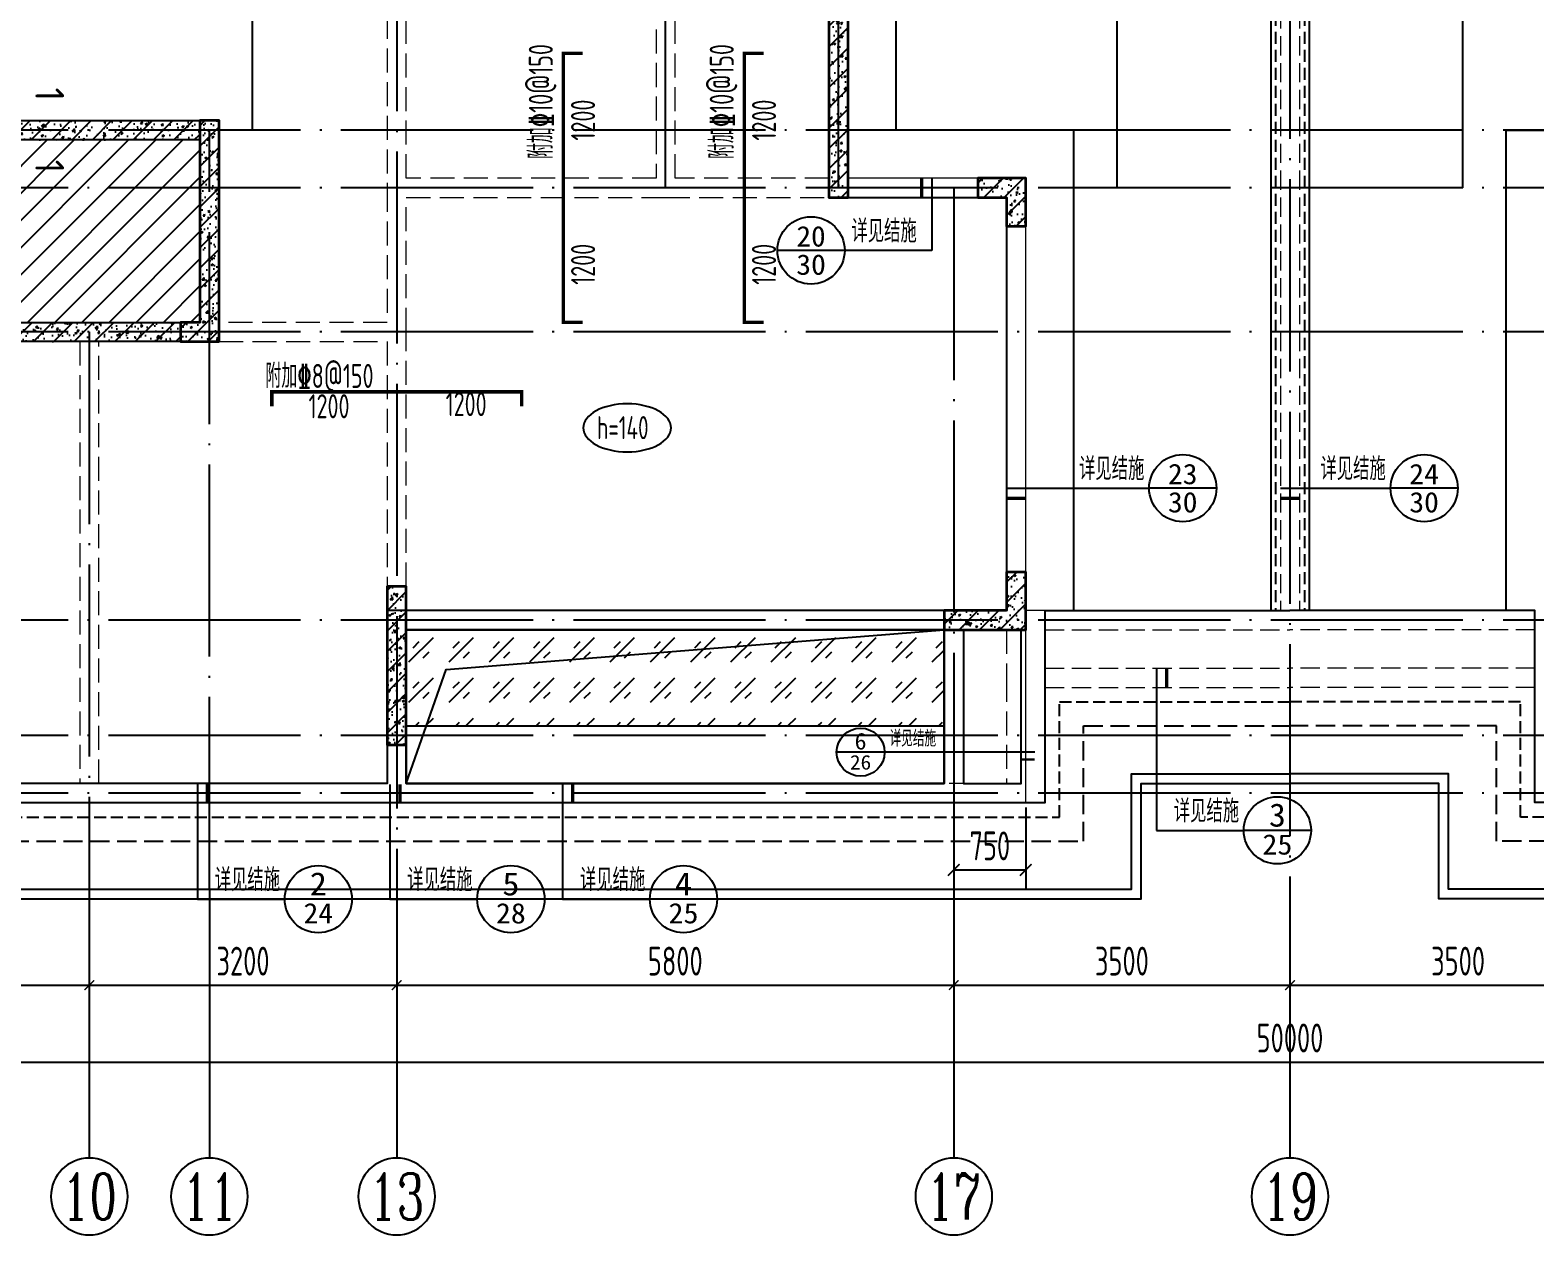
# Model space of a CAD drawing. Extents: x -1307975 to -76406, y -96289 to 379359.
# Drawn here: x -847397 to -831731, y -67786 to -55243 of the extents above; entities that cross this region are included whole.
import ezdxf
from ezdxf.enums import TextEntityAlignment as Align

# ---------------------------------------------------------------- set-up
doc = ezdxf.new("R2010")
doc.units = 0
doc.header["$LTSCALE"] = 1000
for name, pattern in [('#P_--_20B1_001_t3$0$DASH', [0.35, 0.25, -0.1]), ('__DASH', [0.35, 0.25, -0.1]), ('DASH', [0.35, 0.25, -0.1]), ('DOTE', [2.42, 2, -0.2, 0.02, -0.2]), ('HIDDEN', [0.375, 0.25, -0.125])]:
    doc.linetypes.add(name, pattern=pattern)
doc.layers.get('0').update_dxf_attribs({"linetype": 'CONTINUOUS'})
doc.layers.get('DEFPOINTS').update_dxf_attribs({"linetype": 'CONTINUOUS'})
for name, color, linetype in [('A-AXIS', 1, 'CONTINUOUS'), ('A-DOTE', 10, 'DOTE'), ('AXIS_NUM', 7, 'CONTINUOUS'), ('DIM_IDEN', 67, 'CONTINUOUS'), ('PUB_TEXT', 2, 'CONTINUOUS'), ('ROOF', 183, 'CONTINUOUS'), ('S-B板填充', 251, 'CONTINUOUS'), ('S-B板标注', 3, 'CONTINUOUS'), ('S-B板边线', 2, 'CONTINUOUS'), ('S-B板配筋', 6, 'CONTINUOUS'), ('S-B板配筋号', 7, 'CONTINUOUS'), ('S-D洞口', 4, 'CONTINUOUS'), ('S-J基础底板标注', 3, 'CONTINUOUS'), ('S-L主梁线', 4, 'DASH'), ('S-Q墙填充', 252, 'CONTINUOUS'), ('S-Q墙实线', 6, 'CONTINUOUS'), ('S-Q墙标注', 3, 'CONTINUOUS'), ('S-Y一般标注', 3, 'CONTINUOUS'), ('S-Z柱填充', 252, 'CONTINUOUS'), ('S-Z柱实线', 6, 'CONTINUOUS'), ('THICK', 6, 'CONTINUOUS'), ('看线', 251, 'CONTINUOUS')]:
    doc.layers.add(name, color=color, linetype=linetype)
doc.layers.add('平面-看线', color=45, linetype='CONTINUOUS', lineweight=15)
doc.styles.add('_TCH_AXIS', font='COMPLEX', dxfattribs={"bigfont": 'GBCBIG'})
doc.styles.add('_TCH_LABEL', font='simhei.ttf')
doc.styles.add('TSSD_Axis', font='complex.shx', dxfattribs={"width": 0.7, "bigfont": 'hztxt.shx'})
doc.styles.add('TSSD_DIMENSION', font='Tssdeng.shx', dxfattribs={"width": 0.7, "bigfont": 'tssdchn.shx'})
doc.styles.add('TSSD_Label', font='Tssdeng.shx', dxfattribs={"width": 0.7, "bigfont": 'hztxt.shx'})
doc.styles.add('TSSD_REIN', font='tssdeng.shx', dxfattribs={"width": 0.7, "height": 300, "bigfont": 'tssdchn.shx'})
doc.styles.add('结构文字', font='zstxt.shx', dxfattribs={"width": 0.7, "bigfont": 'zshz.shx'})
doc.dimstyles.new('STRUCK', dxfattribs={"dimtxt": 400, "dimasz": 121, "dimexe": 200, "dimexo": 150, "dimgap": 115, "dimtad": 1, "dimdec": 0, "dimdsep": 46, "dimtxsty": '结构文字', "dimblk": 'ARCHTICK', "dimcen": 400, "dimclrd": 3, "dimclre": 3, "dimclrt": 7, "dimadec": 0, "dimazin": 0, "dimtfac": 1, "dimtdec": 0, "dimtix": 1, "dimtmove": 2, "dimatfit": 3, "dimldrblk": '_DIMX', "dimfxl": 1, "dimtolj": 1, "dimtzin": 0, "dimarcsym": 0})
doc.dimstyles.new('TSSD_100_100', dxfattribs={"dimtxt": 300, "dimasz": 100, "dimexe": 100, "dimexo": 250, "dimgap": 100, "dimtad": 1, "dimdec": 0, "dimzin": 0, "dimdsep": 46, "dimtxsty": 'TSSD_DIMENSION', "dimblk": 'ARCHTICK', "dimcen": 0, "dimdle": 100, "dimclrt": 7, "dimadec": 0, "dimazin": 0, "dimtfac": 1, "dimtdec": 0, "dimtix": 1, "dimtmove": 2, "dimatfit": 3, "dimldrblk": 'ARCHTICK', "dimfxl": 1, "dimtolj": 1, "dimtzin": 0, "dimarcsym": 0})
pattern_1 = [(50, (196408.63, 60814.94), (215.17805, -18.82564), [22.5, -247.5]), (355, (196408.63, 60814.94), (-41.6254, 225.65764), [18, -198]), (100.4514, (196426.56, 60813.37), (173.5528, 206.83186), [19.12206, -210.34263]), (46.1842, (196408.63, 60874.94), (320.1723, -49.6557), [33.75, -371.25]), (96.6356, (196435.3, 60870.8), (280.3988, 292.23536), [28.6831, -315.5139]), (351.1842, (196408.63, 60874.94), (280.3986, 292.2356), [27, -297]), (21, (196438.63, 60859.94), (179.07212, -120.78567), [22.5, -247.5]), (326, (196438.63, 60859.94), (72.9946, 217.545), [18, -198]), (71.4514, (196453.55, 60849.87), (252.0668, 96.75915), [19.12206, -210.34263]), (37.5, (196408.63, 60814.94), (3.647957, 99.868156), [0, -195.6, 0, -201, 0, -198.75]), (7.5, (196408.63, 60814.94), (78.92086, 118.32351), [0, -114.6, 0, -191.1, 0, -75.75]), (327.5, (196341.73, 60814.94), (160.14673, -6.76646), [0, -75, 0, -234, 0, -310.5]), (317.5, (196311.73, 60814.94), (174.95585, 30.0315), [0, -97.5, 0, -155.4, 0, -220.5]), (45, (196408.63, 60814.94), (-106.06602, 106.06602), [])]
pattern_2 = [(50, (79242.38, 113232.59), (215.17805, -18.82564), [22.5, -247.5]), (355, (79242.38, 113232.6), (-41.6254, 225.6576), [18, -198]), (100.4514, (79260.31, 113231.02), (173.5528, 206.8319), [19.12206, -210.3426]), (46.1842, (79242.38, 113292.6), (320.1723, -49.6557), [33.75, -371.25]), (96.6356, (79269.06, 113288.45), (280.3988, 292.2354), [28.683, -315.5139]), (351.1842, (79242.38, 113292.6), (280.3986, 292.2356), [27, -297]), (21, (79272.38, 113277.59), (179.0721, -120.78567), [22.5, -247.5]), (326, (79272.38, 113277.6), (72.9946, 217.545), [18, -198]), (71.4514, (79287.3, 113267.52), (252.0668, 96.75915), [19.12206, -210.3426]), (37.5, (79242.38, 113232.59), (3.64796, 99.86816), [0, -195.6, 0, -201, 0, -198.75]), (7.5, (79242.38, 113232.59), (78.92086, 118.32351), [0, -114.6, 0, -191.1, 0, -75.75]), (327.5, (79175.48, 113232.59), (160.14673, -6.76646), [0, -75, 0, -234, 0, -310.5]), (317.5, (79145.48, 113232.59), (174.95585, 30.0315), [0, -97.5, 0, -155.4, 0, -220.5]), (45, (79242.38, 113232.59), (-106.066, 106.066), [])]

# ---------------------------------------------------------------- blocks, each defined once
blk = doc.blocks.new('_ArchTick')
at = {"color": 0, "linetype": 'ByBlock', "const_width": 0.15}
blk.add_lwpolyline([(-0.5, -0.5), (0.5, 0.5)], dxfattribs=at)
blk = doc.blocks.new('*D302')
at = {"layer": 'DEFPOINTS', "color": 0, "transparency": 16777216}
for p in [(17100, 3600), (20300, 3600), (20300, 2600)]:
    blk.add_point(p, dxfattribs=at)
at = {"layer": 'S-Y一般标注', "color": 0, "lineweight": -2, "transparency": 16777216}
for p, q in [((17100, 3350), (17100, 2500)), ((20300, 3350), (20300, 2500)), ((17000, 2600), (20400, 2600))]:
    blk.add_line(p, q, dxfattribs=at)
at = {"layer": 'S-Y一般标注', "color": 0, "lineweight": -2, "transparency": 16777216, "xscale": 100, "yscale": 100, "zscale": 100, "rotation": 180}
blk.add_blockref('_ArchTick', (17100, 2600), dxfattribs=at)
at = {"layer": 'S-Y一般标注', "color": 0, "lineweight": -2, "transparency": 16777216, "xscale": 100, "yscale": 100, "zscale": 100}
blk.add_blockref('_ArchTick', (20300, 2600), dxfattribs=at)
at = {"layer": 'S-Y一般标注', "color": 7, "transparency": 16777216, "insert": (18700, 2850), "char_height": 300, "attachment_point": 5, "style": 'TSSD_DIMENSION'}
blk.add_mtext('\\A1;3200', dxfattribs=at)
blk = doc.blocks.new('ts_axno')
at = {"color": 0, "linetype": 'ByBlock', "lineweight": -2}
blk.add_circle((0, 0), 0.5, dxfattribs=at)
at = {"color": 0, "linetype": 'ByBlock', "lineweight": -2, "style": 'TSSD_Axis', "width": 0.7}
blk.add_attdef('A', text='', height=0.6, dxfattribs=at).set_placement((0, 0), align=Align.MIDDLE_CENTER)
blk = doc.blocks.new('*D303')
at = {"layer": 'DEFPOINTS', "color": 0, "transparency": 16777216}
for p in [(20300, 3600), (26100, 3600), (26100, 2600)]:
    blk.add_point(p, dxfattribs=at)
at = {"layer": 'S-Y一般标注', "color": 0, "lineweight": -2, "transparency": 16777216}
for p, q in [((20300, 3350), (20300, 2500)), ((26100, 3350), (26100, 2500)), ((20200, 2600), (26200, 2600))]:
    blk.add_line(p, q, dxfattribs=at)
at = {"layer": 'S-Y一般标注', "color": 0, "lineweight": -2, "transparency": 16777216, "xscale": 100, "yscale": 100, "zscale": 100, "rotation": 180}
blk.add_blockref('_ArchTick', (20300, 2600), dxfattribs=at)
at = {"layer": 'S-Y一般标注', "color": 0, "lineweight": -2, "transparency": 16777216, "xscale": 100, "yscale": 100, "zscale": 100}
blk.add_blockref('_ArchTick', (26100, 2600), dxfattribs=at)
at = {"layer": 'S-Y一般标注', "color": 7, "transparency": 16777216, "insert": (23200, 2850), "char_height": 300, "attachment_point": 5, "style": 'TSSD_DIMENSION'}
blk.add_mtext('\\A1;5800', dxfattribs=at)
blk = doc.blocks.new('*D304')
at = {"layer": 'DEFPOINTS', "color": 0, "transparency": 16777216}
for p in [(26100, 3600), (29600, 3600), (29600, 2600)]:
    blk.add_point(p, dxfattribs=at)
at = {"layer": 'S-Y一般标注', "color": 0, "lineweight": -2, "transparency": 16777216}
for p, q in [((26100, 3350), (26100, 2500)), ((29600, 3350), (29600, 2500)), ((26000, 2600), (29700, 2600))]:
    blk.add_line(p, q, dxfattribs=at)
at = {"layer": 'S-Y一般标注', "color": 0, "lineweight": -2, "transparency": 16777216, "xscale": 100, "yscale": 100, "zscale": 100, "rotation": 180}
blk.add_blockref('_ArchTick', (26100, 2600), dxfattribs=at)
at = {"layer": 'S-Y一般标注', "color": 0, "lineweight": -2, "transparency": 16777216, "xscale": 100, "yscale": 100, "zscale": 100}
blk.add_blockref('_ArchTick', (29600, 2600), dxfattribs=at)
at = {"layer": 'S-Y一般标注', "color": 7, "transparency": 16777216, "insert": (27850, 2850), "char_height": 300, "attachment_point": 5, "style": 'TSSD_DIMENSION'}
blk.add_mtext('\\A1;3500', dxfattribs=at)
blk = doc.blocks.new('*D309')
at = {"layer": 'DEFPOINTS', "color": 0, "transparency": 16777216}
for p in [(4600, 3600), (54600, 3600), (54600, 1800)]:
    blk.add_point(p, dxfattribs=at)
at = {"layer": 'S-Y一般标注', "color": 0, "lineweight": -2, "transparency": 16777216}
for p, q in [((4600, 3350), (4600, 1700)), ((54600, 3350), (54600, 1700)), ((4500, 1800), (54700, 1800))]:
    blk.add_line(p, q, dxfattribs=at)
at = {"layer": 'S-Y一般标注', "color": 0, "lineweight": -2, "transparency": 16777216, "xscale": 100, "yscale": 100, "zscale": 100, "rotation": 180}
blk.add_blockref('_ArchTick', (4600, 1800), dxfattribs=at)
at = {"layer": 'S-Y一般标注', "color": 0, "lineweight": -2, "transparency": 16777216, "xscale": 100, "yscale": 100, "zscale": 100}
blk.add_blockref('_ArchTick', (54600, 1800), dxfattribs=at)
at = {"layer": 'S-Y一般标注', "color": 7, "transparency": 16777216, "insert": (29600, 2050), "char_height": 300, "attachment_point": 5, "style": 'TSSD_DIMENSION'}
blk.add_mtext('\\A1;50000', dxfattribs=at)
blk = doc.blocks.new('*D310')
at = {"layer": 'DEFPOINTS', "color": 0, "transparency": 16777216}
for p in [(13900, 3600), (17100, 3600), (17100, 2600)]:
    blk.add_point(p, dxfattribs=at)
at = {"layer": 'S-Y一般标注', "color": 0, "lineweight": -2, "transparency": 16777216}
for p, q in [((13900, 3350), (13900, 2500)), ((17100, 3350), (17100, 2500)), ((13800, 2600), (17200, 2600))]:
    blk.add_line(p, q, dxfattribs=at)
at = {"layer": 'S-Y一般标注', "color": 0, "lineweight": -2, "transparency": 16777216, "xscale": 100, "yscale": 100, "zscale": 100, "rotation": 180}
blk.add_blockref('_ArchTick', (13900, 2600), dxfattribs=at)
at = {"layer": 'S-Y一般标注', "color": 0, "lineweight": -2, "transparency": 16777216, "xscale": 100, "yscale": 100, "zscale": 100}
blk.add_blockref('_ArchTick', (17100, 2600), dxfattribs=at)
at = {"layer": 'S-Y一般标注', "color": 7, "transparency": 16777216, "insert": (15500, 2850), "char_height": 300, "attachment_point": 5, "style": 'TSSD_DIMENSION'}
blk.add_mtext('\\A1;3200', dxfattribs=at)
blk = doc.blocks.new('*D312')
at = {"layer": 'DEFPOINTS', "color": 0, "transparency": 16777216}
for p in [(29600, 3600), (33100, 3600), (33100, 2600)]:
    blk.add_point(p, dxfattribs=at)
at = {"layer": 'S-Y一般标注', "color": 0, "lineweight": -2, "transparency": 16777216}
for p, q in [((29600, 3350), (29600, 2500)), ((33100, 3350), (33100, 2500)), ((29500, 2600), (33200, 2600))]:
    blk.add_line(p, q, dxfattribs=at)
at = {"layer": 'S-Y一般标注', "color": 0, "lineweight": -2, "transparency": 16777216, "xscale": 100, "yscale": 100, "zscale": 100, "rotation": 180}
blk.add_blockref('_ArchTick', (29600, 2600), dxfattribs=at)
at = {"layer": 'S-Y一般标注', "color": 0, "lineweight": -2, "transparency": 16777216, "xscale": 100, "yscale": 100, "zscale": 100}
blk.add_blockref('_ArchTick', (33100, 2600), dxfattribs=at)
at = {"layer": 'S-Y一般标注', "color": 7, "transparency": 16777216, "insert": (31350, 2850), "char_height": 300, "attachment_point": 5, "style": 'TSSD_DIMENSION'}
blk.add_mtext('\\A1;3500', dxfattribs=at)
blk = doc.blocks.new('20210731.05472099')
at = {"layer": 'ROOF', "ltscale": 0.8}
for points in [[(21200, 3000), (21200, 8000), (19350, 8000), (19350, 10800), (15850, 10800), (15850, 12600), (13750, 12600), (13750, 14250), (8150, 14250), (8150, 12600), (6050, 12600), (6050, 10800), (2550, 10800), (2550, 8500), (1850, 8500)], [(25700, 3000), (25700, 8000), (27550, 8000), (27550, 10800), (31050, 10800), (31050, 12600), (33150, 12600), (33150, 14250), (38750, 14250), (38750, 12600), (40850, 12600), (40850, 10800), (44350, 10800), (44350, 8500), (45050, 8500)], [(8850, 12100), (8850, 13550), (13050, 13550), (13050, 12100), (12250, 12100), (12250, 9500), (14250, 9500), (14250, 10100), (18650, 10100), (18650, 7300), (20500, 7300), (20500, 3000), (14050, 3000), (14050, 1200), (7850, 1200), (7850, 3000), (2050, 3000), (2050, 7300), (3250, 7300), (3250, 10100), (4850, 10100), (4850, 7300), (9600, 7300)], [(1850, 8500), (0, 8500), (0, 4000), (0, 4000), (0, 0), (21900, 0), (21900, 1200), (23450, 1200)], [(45050, 8500), (46900, 8500), (46900, 4000), (46900, 4000), (46900, 0), (25000, 0), (25000, 1200), (23450, 1200)], [(3050, 8400), (100, 8400), (100, 100), (21800, 100), (21800, 1300), (23450, 1300)], [(43850, 8400), (46800, 8400), (46800, 100), (25100, 100), (25100, 1300), (23450, 1300)], [(1850, 1000), (20900, 1000), (20900, 3000), (21200, 3000)], [(21200, 3000), (23450, 3000)], [(25700, 3000), (23450, 3000)], [(45050, 1000), (26000, 1000), (26000, 3000), (25700, 3000)]]:
    blk.add_lwpolyline(points, dxfattribs=at)
at = {"layer": 'ROOF', "linetype": '__DASH', "ltscale": 0.8}
for points in [[(3050, 7900), (600, 7900), (600, 600), (21300, 600), (21300, 1800), (23450, 1800)], [(43850, 7900), (46300, 7900), (46300, 600), (25600, 600), (25600, 1800), (23450, 1800)]]:
    blk.add_lwpolyline(points, dxfattribs=at)
at = {"layer": 'ROOF', "ltscale": 0.8}
for points in [[(14250, 1200), (14250, 2800), (19850, 2800), (19850, 1200)], [(20650, 2800), (20050, 2800), (20050, 1200), (20650, 1200)]]:
    blk.add_lwpolyline(points, close=True, dxfattribs=at)
at = {"layer": '平面-看线', "linetype": 'DASH', "ltscale": 0.8}
for p, q in [((20900, 2800), (23450, 2800)), ((26000, 2800), (23450, 2800)), ((20900, 2400), (23450, 2400)), ((26000, 2400), (23450, 2400)), ((20900, 2200), (23450, 2200)), ((26000, 2200), (23450, 2200))]:
    blk.add_line(p, q, dxfattribs=at)
for points in [[(20900, 3000), (20700, 3000), (20700, 7500), (18850, 7500), (18850, 10300), (15350, 10300), (15350, 12100), (13250, 12100), (13250, 13750), (8650, 13750), (8650, 12100), (6550, 12100), (6550, 10300), (3050, 10300), (3050, 8400)], [(23450, 10100), (23350, 10100), (23350, 3000)], [(23450, 10100), (23550, 10100), (23550, 3000)]]:
    blk.add_lwpolyline(points, dxfattribs=at)
at = {"layer": '看线', "color": 201}
for points in [[(23450, 10200), (23250, 10200), (23250, 3000)], [(23450, 10200), (23650, 10200), (23650, 3000)]]:
    blk.add_lwpolyline(points, dxfattribs=at)
at = {"layer": '看线', "color": 201, "linetype": 'HIDDEN', "ltscale": 0.5}
for points in [[(23450, 10150), (23300, 10150), (23300, 3000)], [(23450, 10150), (23600, 10150), (23600, 3000)]]:
    blk.add_lwpolyline(points, dxfattribs=at)
at = {"layer": '看线', "color": 202, "linetype": '#P_--_20B1_001_t3$0$DASH', "ltscale": 0.5}
for points in [[(1850, 3150), (850, 3150), (850, 850), (21050, 850), (21050, 2050), (23450, 2050)], [(45050, 3150), (46050, 3150), (46050, 850), (25850, 850), (25850, 2050), (23450, 2050)]]:
    blk.add_lwpolyline(points, dxfattribs=at)
blk = doc.blocks.new('20210804.00390298')
at = {"layer": 'S-Q墙填充'}
h = blk.add_hatch(dxfattribs=at)
h.set_pattern_fill('ARMORED', color=252, scale=30, style=0)
h.set_pattern_definition(pattern_1)
h.paths.add_polyline_path([(51842, 63749), (54142, 63749), (54142, 63549), (51842, 63549)])
h = blk.add_hatch(dxfattribs=at)
h.set_pattern_fill('ARMORED', color=252, scale=30, style=0)
h.set_pattern_definition(pattern_1)
h.paths.add_polyline_path([(52042, 61649), (53942, 61649), (53942, 61449), (52042, 61449)])
at = {"layer": 'S-B板边线'}
for points in [[(51842, 63749), (54142, 63749), (54142, 63549), (51842, 63549)], [(52042, 61649), (53942, 61649), (53942, 61449), (52042, 61449)]]:
    blk.add_lwpolyline(points, close=True, dxfattribs=at)
at = {"layer": 'THICK', "style": 'TSSD_Label'}
for p in [(52429, 64094), (52429, 63344)]:
    blk.add_text('1', height=300, rotation=270, dxfattribs=at).set_placement(p)
blk = doc.blocks.new('20210807.15294921')
at = {"layer": 'S-Q墙填充'}
h = blk.add_hatch(dxfattribs=at)
h.set_pattern_fill('ARMORED', color=252, scale=30, style=0)
h.set_pattern_definition(pattern_2)
h.paths.add_polyline_path([(78716, 66140), (78166, 66140), (78166, 65940), (78516, 65940), (78516, 63140), (78716, 63140)])
h = blk.add_hatch(dxfattribs=at)
h.set_pattern_fill('ARMORED', color=252, scale=30, style=0)
h.set_pattern_definition(pattern_2)
h.paths.add_polyline_path([(72166, 61640), (72166, 62790), (72166, 63240), (72166, 63940), (71966, 63940), (71966, 63240), (71966, 62790), (71966, 61840), (71766, 61840), (71766, 61640)])
h = blk.add_hatch(dxfattribs=at)
h.set_pattern_fill('ARMORED', color=252, scale=30, style=0)
h.set_pattern_definition(pattern_2)
h.paths.add_polyline_path([(80366, 58840), (79716, 58840), (79716, 58640), (80566, 58640), (80566, 59240), (80366, 59240)])
h = blk.add_hatch(dxfattribs=at)
h.set_pattern_fill('ARMORED', color=252, scale=30, style=0)
h.set_pattern_definition(pattern_2)
edge = h.paths.add_edge_path()
edge.add_line((73916, 59090), (73916, 57440))
edge.add_line((73916, 57440), (74116, 57440))
edge.add_line((74116, 57440), (74116, 59090))
at = {"layer": 'S-Z柱填充'}
h = blk.add_hatch(dxfattribs=at)
h.set_pattern_fill('ARMORED', color=252, scale=30, style=0)
h.set_pattern_definition(pattern_2)
h.paths.add_polyline_path([(80066, 63140), (80366, 63140), (80366, 62840), (80566, 62840), (80566, 63340), (80066, 63340)])
at = {"layer": 'S-L主梁线', "linetype": '__DASH', "lineweight": 18}
for p, q in [((76716, 65940), (76716, 63340)), ((76916, 63340), (76916, 65940)), ((73916, 65041), (73916, 63240)), ((74116, 63340), (74116, 65041)), ((71966, 63940), (69666, 63940)), ((69666, 63740), (71966, 63740)), ((76716, 63340), (74116, 63340)), ((78516, 63340), (76916, 63340)), ((73916, 63240), (73916, 61840)), ((74116, 63140), (76816, 63140)), ((74116, 61740), (74116, 63140)), ((76816, 63140), (78516, 63140)), ((78716, 63140), (80066, 63140)), ((80366, 62840), (80366, 59240)), ((70816, 61840), (69866, 61840)), ((71766, 61840), (70816, 61840)), ((73916, 61840), (72166, 61840)), ((74116, 59090), (74116, 61740)), ((69866, 61640), (70816, 61640)), ((70716, 61640), (70716, 57040)), ((70816, 61640), (71766, 61640)), ((70916, 57040), (70916, 61640)), ((72166, 61640), (73916, 61640)), ((73916, 61640), (73916, 59090)), ((79716, 58840), (74116, 58840)), ((74116, 58640), (79716, 58640)), ((79716, 58640), (79716, 57040)), ((79916, 57040), (79916, 58640)), ((80366, 58640), (80366, 58140)), ((80366, 58140), (80366, 57040)), ((73916, 57440), (73916, 57040)), ((74116, 57040), (74116, 57440)), ((70716, 57040), (67716, 57040)), ((73916, 57040), (70916, 57040)), ((80366, 57040), (74116, 57040))]:
    blk.add_line(p, q, dxfattribs=at)
at = {"layer": 'S-L主梁线', "linetype": 'ByBlock', "lineweight": 18}
for p, q in [((80066, 63340), (78716, 63340)), ((80566, 59240), (80566, 62840)), ((80566, 58140), (80566, 58640)), ((80566, 56840), (80566, 58140)), ((67616, 56840), (70816, 56840)), ((70816, 56840), (74016, 56840)), ((74016, 56840), (80566, 56840))]:
    blk.add_line(p, q, dxfattribs=at)
at = {"layer": 'S-Q墙实线', "lineweight": 35}
for points in [[(78716, 66140), (78166, 66140), (78166, 65940), (78516, 65940), (78516, 63140), (78716, 63140)], [(72166, 61640), (72166, 62790), (72166, 63240), (72166, 63940), (71966, 63940), (71966, 63240), (71966, 62790), (71966, 61840), (71766, 61840), (71766, 61640)], [(80366, 58840), (79716, 58840), (79716, 58640), (80566, 58640), (80566, 59240), (80366, 59240)]]:
    blk.add_lwpolyline(points, close=True, dxfattribs=at)
for points in [[(74116, 58740), (74116, 59090), (73916, 59090), (73916, 58740)], [(73916, 58740), (73916, 57440), (74116, 57440), (74116, 58740)]]:
    blk.add_lwpolyline(points, dxfattribs=at)
at = {"layer": 'S-Z柱实线', "lineweight": 35}
blk.add_lwpolyline([(80066, 63140), (80366, 63140), (80366, 62840), (80566, 62840), (80566, 63340), (80066, 63340)], close=True, dxfattribs=at)
blk = doc.blocks.new('20210811.10013268')
at = {"layer": 'DIM_IDEN'}
for p, q in [((21325, 8905), (21325, 8154)), ((20417, 8154), (19717, 8154)), ((21325, 8154), (20417, 8154)), ((22103, 5679), (23279, 5679)), ((23279, 5679), (23587, 5679)), ((24287, 5679), (23587, 5679)), ((24953, 5679), (25792, 5679)), ((25792, 5679), (26100, 5679)), ((26800, 5679), (26100, 5679)), ((23663, 3805), (23663, 2116)), ((20833, 2930), (20333, 2930)), ((21949, 2930), (20833, 2930)), ((22396, 2930), (21949, 2930)), ((13678, 2605), (13678, 1400)), ((15683, 2595), (15683, 1400)), ((17480, 2605), (17480, 1400)), ((23663, 2116), (24572, 2116)), ((25272, 2116), (24572, 2116)), ((13678, 1400), (14587, 1400)), ((15287, 1400), (14587, 1400)), ((15683, 1400), (16592, 1400)), ((17292, 1400), (16592, 1400)), ((17480, 1400), (18389, 1400)), ((19089, 1400), (18389, 1400))]:
    blk.add_line(p, q, dxfattribs=at)
for points, const_width in [([(21220, 8905), (21220, 8705)], 35), ([(22103, 5574), (22303, 5574)], 35), ([(24953, 5574), (25153, 5574)], 35), ([(23768, 3805), (23768, 3605)], 35), ([(22396, 2855), (22253, 2855)], 25), ([(13783, 2605), (13783, 2405)], 35), ([(15788, 2595), (15788, 2395)], 35), ([(17585, 2605), (17585, 2405)], 35)]:
    blk.add_lwpolyline(points, dxfattribs=dict(at, const_width=const_width))
for centre, radius in [((20067, 8154), 350), ((23937, 5679), 350), ((26450, 5679), 350), ((20583, 2930), 250), ((24922, 2116), 350), ((14937, 1400), 350), ((16942, 1400), 350), ((18739, 1400), 350)]:
    blk.add_circle(centre, radius, dxfattribs=at)
at = {"layer": 'PUB_TEXT', "style": '_TCH_AXIS'}
for height, p in [(236.3, (20487, 8237)), (236.3, (22857, 5762)), (236.3, (25370, 5762)), (168.8, (20883, 2989)), (236.3, (23843, 2199)), (236.3, (13858, 1483)), (236.3, (15862, 1483)), (236.3, (17660, 1483))]:
    blk.add_text('详见结施', height=height, dxfattribs=at).set_placement(p)
at = {"layer": 'PUB_TEXT', "style": '_TCH_LABEL'}
for s, height, width, p, p2 in [('20', 213.8, 0.988889, (19915, 8194), (20219, 8194)), ('30', 212.7, 1.00565, (19913, 7900), (20221, 7900)), ('23', 212.7, 1.00565, (23783, 5720), (24090, 5720)), ('24', 211.6, 1.022989, (26294, 5720), (26605, 5720)), ('30', 212.7, 1.00565, (23783, 5426), (24090, 5426)), ('30', 212.7, 1.00565, (26296, 5426), (26603, 5426)), ('6', 173, 1.011364, (20520, 2958), (20645, 2958)), ('26', 151.4, 1.017143, (20472, 2749), (20693, 2749)), ('3', 242, 1.00565, (24835, 2155), (25010, 2155)), ('25', 211.6, 1.022989, (24766, 1864), (25078, 1864)), ('2', 241, 1.022989, (14848, 1439), (15026, 1439)), ('5', 241, 1.028902, (16853, 1439), (17031, 1439)), ('4', 241, 1.034884, (18649, 1439), (18829, 1439)), ('24', 212.3, 1.011364, (14783, 1147), (15091, 1147)), ('28', 212, 1.017143, (16787, 1147), (17097, 1147)), ('25', 211.6, 1.022989, (18583, 1148), (18895, 1148))]:
    blk.add_text(s, height=height, dxfattribs=dict(at, width=width)).set_placement(p, p2, align=Align.FIT)
blk = doc.blocks.new('*D1073')
at = {"layer": 'DEFPOINTS', "color": 0, "transparency": 16777216}
for p in [(-837781, -63186), (-837031, -63186), (-837031, -63986)]:
    blk.add_point(p, dxfattribs=at)
at = {"layer": 'S-Q墙标注', "color": 3, "lineweight": -2, "transparency": 16777216}
for p, q in [((-837781, -63336), (-837781, -64186)), ((-837031, -63336), (-837031, -64186)), ((-837781, -63986), (-837031, -63986))]:
    blk.add_line(p, q, dxfattribs=at)
at = {"layer": 'S-Q墙标注', "color": 3, "lineweight": -2, "transparency": 16777216, "xscale": 121, "yscale": 121, "zscale": 121, "rotation": 180}
blk.add_blockref('_ArchTick', (-837781, -63986), dxfattribs=at)
at = {"layer": 'S-Q墙标注', "color": 3, "lineweight": -2, "transparency": 16777216, "xscale": 121, "yscale": 121, "zscale": 121}
blk.add_blockref('_ArchTick', (-837031, -63986), dxfattribs=at)
at = {"layer": 'S-Q墙标注', "color": 7, "transparency": 16777216, "insert": (-837406, -63736), "char_height": 300, "attachment_point": 5, "style": 'TSSD_REIN'}
blk.add_mtext('\\A1;750', dxfattribs=at)
blk = doc.blocks.new('_DIMX')
blk.add_line((-150, 0), (150, 0))
at = {"const_width": 50}
blk.add_lwpolyline([(-70, -70), (70, 70)], dxfattribs=at)
blk = doc.blocks.new('20210726.16395156')
at = {"layer": 'A-AXIS'}
for p, q in [((17100, 3600), (17100, 800)), ((18350, 3600.1), (18350, 800.1)), ((20300, 3600), (20300, 800)), ((26100, 3600), (26100, 800)), ((29600, 3600), (29600, 800))]:
    blk.add_line(p, q, dxfattribs=at)
at = {"layer": 'A-DOTE'}
for p, q in [((23100, 10900), (23100, 18249.9)), ((24900, 10900), (24900, 18249.9)), ((27800, 10900), (27800, 18249.9)), ((29600, 18249.9), (29600, 3600)), ((31400, 10900), (31400, 18249.9)), ((20299.8, 13700), (20300, 3600)), ((18800, 11500), (18800, 13100)), ((55600, 11500), (3600, 11500)), ((18350, 3600.1), (18350, 11500)), ((55600, 10900), (3600, 10900)), ((26100, 10900), (26100, 3600)), ((55600, 9400), (3600, 9400)), ((17100, 9400), (17100, 3600)), ((55600, 6400), (3600, 6400)), ((55600, 5200), (3600, 5200)), ((55600, 4600), (3600, 4600))]:
    blk.add_line(p, q, dxfattribs=at)
at = {"layer": 'A-AXIS'}
ref = blk.add_blockref('ts_axno', (17100, 400), dxfattribs=dict(at, xscale=-800, yscale=800, zscale=800, rotation=180))
ref.add_attrib('8', '10', dxfattribs={"layer": 'AXIS_NUM', "height": 480, "style": 'TSSD_Axis', "width": 0.7}).set_placement((17100, 400), align=Align.MIDDLE_CENTER)
ref = blk.add_blockref('ts_axno', (18350, 400.1), dxfattribs=dict(at, xscale=-800, yscale=800, zscale=800, rotation=180))
ref.add_attrib('5', '11', dxfattribs={"layer": 'AXIS_NUM', "height": 480, "style": 'TSSD_Axis', "width": 0.7}).set_placement((18350, 400.1), align=Align.MIDDLE_CENTER)
ref = blk.add_blockref('ts_axno', (20300, 400), dxfattribs=dict(at, xscale=-800, yscale=800, zscale=800, rotation=180))
ref.add_attrib('8', '13', dxfattribs={"layer": 'AXIS_NUM', "height": 480, "style": 'TSSD_Axis', "width": 0.7}).set_placement((20300, 400), align=Align.MIDDLE_CENTER)
ref = blk.add_blockref('ts_axno', (26100, 400), dxfattribs=dict(at, xscale=-800, yscale=800, zscale=800, rotation=180))
ref.add_attrib('10', '17', dxfattribs={"layer": 'AXIS_NUM', "height": 480, "style": 'TSSD_Axis', "width": 0.7}).set_placement((26100, 400), align=Align.MIDDLE_CENTER)
ref = blk.add_blockref('ts_axno', (29600, 400), dxfattribs=dict(at, xscale=-800, yscale=800, zscale=800, rotation=180))
ref.add_attrib('13', '19', dxfattribs={"layer": 'AXIS_NUM', "height": 480, "style": 'TSSD_Axis', "width": 0.7}).set_placement((29600, 400), align=Align.MIDDLE_CENTER)
at = {"layer": 'S-Y一般标注'}
for base, p1, p2, picture, middle in [((54600, 1800), (4600, 3600), (54600, 3600), '*D309', (29600, 2050)), ((17100, 2600), (13900, 3600), (17100, 3600), '*D310', (15500, 2850)), ((20300, 2600), (17100, 3600), (20300, 3600), '*D302', (18700, 2850)), ((26100, 2600), (20300, 3600), (26100, 3600), '*D303', (23200, 2850)), ((29600, 2600), (26100, 3600), (29600, 3600), '*D304', (27850, 2850)), ((33100, 2600), (29600, 3600), (33100, 3600), '*D312', (31350, 2850))]:
    dim = blk.add_linear_dim(base=base, p1=p1, p2=p2, dimstyle='TSSD_100_100', dxfattribs=at)
    dim.commit()
    dim.dimension.update_dxf_attribs({"geometry": picture, "text_midpoint": middle})

msp = doc.modelspace()

# ---------------------------------------------------------------- hatches: boundary and pattern name
at = {"layer": 'S-B板填充'}
h = msp.add_hatch(dxfattribs=at)
h.set_pattern_fill('METAL', color=252, scale=50, style=0)
h.set_pattern_definition([(45, (-793202.2, -125120.45), (-141.42136, 141.42136), [])])
h.paths.add_polyline_path([(-845630.82, -58285.98), (-847930.82, -58285.98), (-847930.83, -56385.98), (-845630.83, -56385.98)])
h = msp.add_hatch(dxfattribs=at)
h.set_pattern_fill('GLASS', color=252, scale=30, style=0)
h.set_pattern_definition([(45, (-672460.48, -28293.7), (3e-14, 419.1008), [360, -232.698]), (45, (-672312, -28251.26), (3e-14, 419.1008), [90, -502.698]), (45, (-672418.05, -28145.2), (3e-14, 419.1008), [90, -502.698])])
h.paths.add_polyline_path([(-843480.82, -61485.84), (-837880.77, -61485.84), (-837880.77, -62485.96), (-843480.82, -62485.96)])

# ---------------------------------------------------------------- linework, layer by layer
at = {"layer": 'S-B板标注', "extrusion": (0, 0, -1)}
msp.add_ellipse((-841180.73, -59383.75), major_axis=(457.33, -0.02), ratio=0.54724159, dxfattribs=at)
at = {"layer": 'S-B板边线'}
msp.add_lwpolyline([(-843480.82, -62486.1), (-837880.81, -62486.1)], dxfattribs=at)
at = {"layer": 'S-B板配筋', "lineweight": 35, "const_width": 35}
for points in [[(-841645.57, -58285.98), (-841845.57, -58285.98), (-841845.57, -55485.98), (-841645.57, -55485.98)], [(-839761.66, -58285.98), (-839961.66, -58285.98), (-839961.66, -55485.98), (-839761.66, -55485.98)], [(-842280.81, -59158.99), (-842280.81, -59008.99), (-844880.81, -59008.99), (-844880.81, -59158.99)]]:
    msp.add_lwpolyline(points, dxfattribs=at)
at = {"layer": 'S-D洞口', "color": 5}
msp.add_lwpolyline([(-843480.8, -63085.82), (-837880.81, -63085.82), (-837880.81, -61485.98), (-843480.8, -61485.98), (-843480.8, -63085.82), (-843066.02, -61900.76), (-837880.81, -61485.98)], dxfattribs=at)

# ---------------------------------------------------------------- block references
at = {"layer": 'A-DOTE'}
msp.add_blockref('20210726.16395156', (-863880.81, -67786.03), dxfattribs=at)
at = {"layer": 'PUB_TEXT'}
msp.add_blockref('20210811.10013268', (-859333.85, -65690.61), dxfattribs=at)
at = {"layer": 'ROOF'}
msp.add_blockref('20210731.05472099', (-857730.81, -64285.98), dxfattribs=at)
at = {"layer": 'S-J基础底板标注'}
msp.add_blockref('20210804.00390298', (-899772.41, -119934.72), dxfattribs=at)
at = {"layer": 'S-Q墙填充'}
msp.add_blockref('20210807.15294921', (-917596.45, -120125.53), dxfattribs=at)

# ---------------------------------------------------------------- texts
at = {"layer": 'S-B板标注', "color": 7, "style": 'TSSD_REIN', "width": 0.7}
msp.add_text('h=140', height=240, rotation=359.997282, dxfattribs=at).set_placement((-841495.74, -59501.88))
at = {"layer": 'S-B板配筋号', "color": 1, "style": 'TSSD_REIN', "width": 0.7}
for p in [(-842205.42, -55987.53), (-840321.52, -55987.53)]:
    msp.add_text('附加%%13210@150', height=250, rotation=449.999992, dxfattribs=at).set_placement(p, align=Align.TOP_CENTER)
at = {"layer": 'S-B板配筋号', "style": 'TSSD_REIN', "width": 0.7}
for p in [(-841765.57, -56179.89), (-839881.66, -56179.89), (-841765.57, -57681.38), (-839881.66, -57681.38)]:
    msp.add_text('1200', height=250, rotation=449.999992, dxfattribs=at).set_placement(p, align=Align.TOP_CENTER)
at = {"layer": 'S-B板配筋号', "color": 1, "style": 'TSSD_REIN', "width": 0.7}
msp.add_text('附加%%1328@150', height=250, dxfattribs=at).set_placement((-844947.86, -58968.43))
at = {"layer": 'S-B板配筋号', "style": 'TSSD_REIN', "width": 0.7}
for p in [(-844285.28, -59034.31), (-842857.64, -59012.02)]:
    msp.add_text('1200', height=250, dxfattribs=at).set_placement(p, align=Align.TOP_CENTER)

# ---------------------------------------------------------------- dimensions: what is measured, and where the dimension line sits
at = {"layer": 'S-Q墙标注'}
dim = msp.add_linear_dim(base=(-837030.8, -63985.98), p1=(-837780.81, -63185.98), p2=(-837030.8, -63185.98), dimstyle='STRUCK', override={"dimtxt": 300, "dimgap": 100, "dimtxsty": 'TSSD_REIN'}, dxfattribs=at)
dim.commit()
dim.dimension.update_dxf_attribs({"geometry": '*D1073', "text_midpoint": (-837405.81, -63735.98)})

doc.saveas('drawing.dxf')
